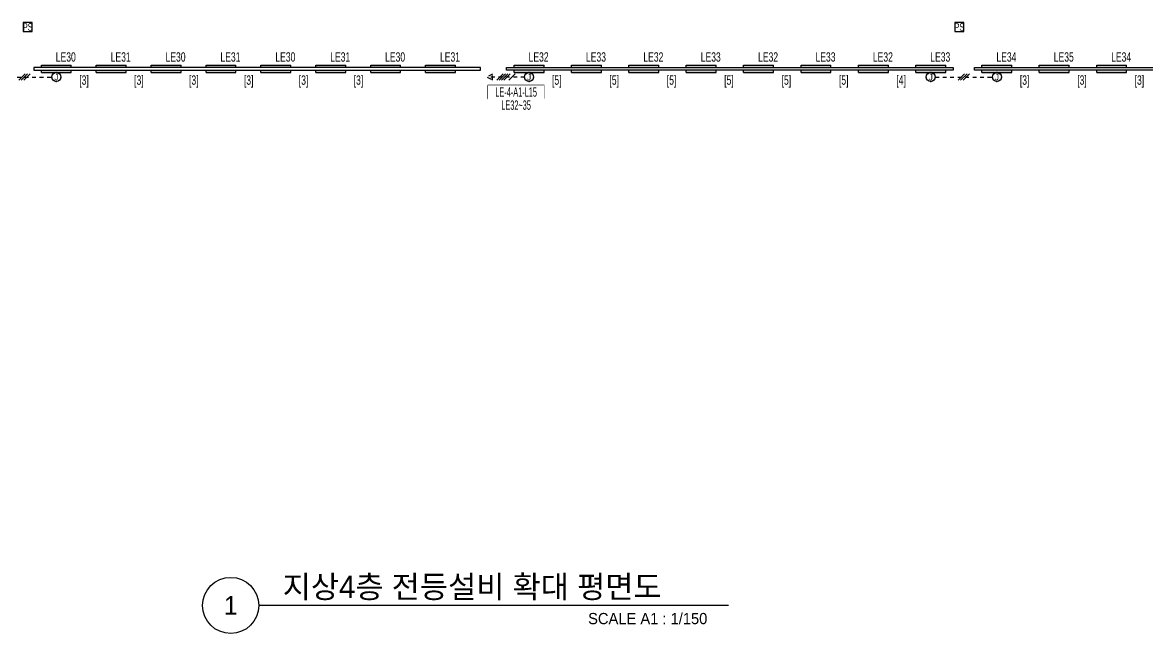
# Model space of a CAD drawing. Header units: millimetres. Extents: x 86947 to 500447, y -530175 to 1059536.
# Drawn here: x 290569 to 335622, y 360825 to 385330 of the extents above; entities that cross this region are included whole.
import ezdxf
from ezdxf.enums import TextEntityAlignment as Align

# ---------------------------------------------------------------- set-up
doc = ezdxf.new("R2010")
doc.units = ezdxf.units.MM
doc.header["$LTSCALE"] = 150
doc.set_wipeout_variables(frame=1)
doc.linetypes.add('D1', pattern=[3, 1, -1, 1])
for name, color, linetype in [('------01 Distribution Panel', 3, 'Continuous'), ('------03 Lighting Fixture', 3, 'Continuous'), ('------04 Lighting Switch', 2, 'Continuous'), ('------04 Number of Strands (가닥수)', 1, 'Continuous'), ('-----20 General Symbol', 3, 'Continuous'), ('-----23 Concealed or Exposed Wire', 4, 'D1'), ('-----28 Race Way', 1, 'Continuous'), ('-----41 Drawing Title', 2, 'Continuous')]:
    doc.layers.add(name, color=color, linetype=linetype)
doc.styles.add('ELEC', font='Dotum.ttf')

# ---------------------------------------------------------------- blocks, each defined once
blk = doc.blocks.new('*U16')
blk.add_lwpolyline([(150, 0), (-150, 0), (-150, -300), (150, -300)], close=True)
at = {"style": 'ELEC', "width": 0.6}
blk.add_text('PS', height=250, dxfattribs=at).set_placement((0, -150), align=Align.MIDDLE)
blk = doc.blocks.new('E17')
h = blk.add_hatch(color=256)
h.paths.add_polyline_path([(600, 100), (-600, 100), (-600, 0), (600, 0)])
h.paths.add_polyline_path([(600, -100), (-600, -100), (-600, -200), (600, -200)])
for p, q in [((-600, 100), (600, 100)), ((-600, 100), (-600, 0)), ((600, 100), (600, 0)), ((600, 100), (600, 0)), ((-600, -100), (-600, -200)), ((-600, -200), (600, -200)), ((600, -100), (600, -200))]:
    blk.add_line(p, q)
blk = doc.blocks.new('O04')
blk.add_circle((0, 0), 150)
for p in [(-150, 0), (0, 150), (150, 0), (0, -150)]:
    blk.add_point(p)
at = {"style": 'ELEC'}
blk.add_text('J', height=214, dxfattribs=at).set_placement((0, 0), align=Align.MIDDLE)
blk = doc.blocks.new('O07')
blk.add_lwpolyline([(0, -100), (173, 0), (0, 100)], close=True)
blk = doc.blocks.new('*U45')
at = {"color": 0}
for p, q in [((-186, -106), (26, 106)), ((-106, -106), (106, 106)), ((-26, -106), (186, 106))]:
    blk.add_line(p, q, dxfattribs=at)
blk = doc.blocks.new('*U47')
at = {"color": 0}
for p, q in [((-306, -106), (-94, 106)), ((-226, -106), (-14, 106)), ((-146, -106), (66, 106)), ((-66, -106), (146, 106)), ((94, -106), (306, 106))]:
    blk.add_line(p, q, dxfattribs=at)

msp = doc.modelspace()

# ---------------------------------------------------------------- linework, layer by layer
at = {"layer": '------01 Distribution Panel', "color": 1, "elevation": 0}
msp.add_lwpolyline([(309226, 382278), (311481, 382278), (311481, 382803), (309226, 382803)], close=True, dxfattribs=at)
at = {"layer": '-----23 Concealed or Exposed Wire', "elevation": 0}
for points in [[(289455, 383140), (291745, 383140)], [(310695, 383140), (309195, 383140)], [(327155, 383140), (329445, 383140)]]:
    msp.add_lwpolyline(points, dxfattribs=at)
at = {"layer": '-----28 Race Way', "elevation": 0}
for points in [[(291025, 383420), (308925, 383420), (308925, 383520), (291025, 383520)], [(327875, 383420), (309975, 383420), (309975, 383520), (327875, 383520)], [(342025, 383420), (328725, 383420), (328725, 383520), (342025, 383520)]]:
    msp.add_lwpolyline(points, close=True, dxfattribs=at)
at = {"layer": '-----41 Drawing Title', "color": 7}
msp.add_line((318861, 361950), (300039, 361950), dxfattribs=at)
msp.add_circle((298914, 361950), 1125, dxfattribs=at)

# ---------------------------------------------------------------- block references
at = {"layer": '------03 Lighting Fixture', "color": 3, "xscale": -1, "rotation": 180}
for p in [(291925, 383420), (294125, 383420), (296325, 383420), (298525, 383420), (300725, 383420), (302925, 383420), (305125, 383420), (307325, 383420), (310875, 383420), (313175, 383420), (315475, 383420), (317775, 383420), (320075, 383420), (322375, 383420), (324675, 383420), (326975, 383420), (329625, 383420), (331925, 383420), (334225, 383420)]:
    msp.add_blockref('E17', p, dxfattribs=at)
at = {"layer": '------04 Lighting Switch', "xscale": 1.2, "yscale": 1.2, "zscale": 1.2}
for p in [(290780, 385330), (328120, 385330)]:
    msp.add_blockref('*U16', p, dxfattribs=at)
at = {"layer": '------04 Number of Strands (가닥수)', "xscale": 1.2, "yscale": 1.2, "zscale": 1.2}
for p in [(290648, 383140), (328300, 383140)]:
    msp.add_blockref('*U45', p, dxfattribs=at)
at = {"layer": '-----20 General Symbol', "xscale": 1.2, "yscale": 1.2, "zscale": 1.2}
for p in [(291925, 383140), (310875, 383140), (326975, 383140), (329625, 383140)]:
    msp.add_blockref('O04', p, dxfattribs=at)
at = {"layer": '-----23 Concealed or Exposed Wire', "xscale": 1.199999999953434, "yscale": 1.199999999953434, "zscale": 1.199999999953434, "rotation": 180}
msp.add_blockref('O07', (309403, 383140), dxfattribs=at)

# ---------------------------------------------------------------- texts
at = {"layer": '------04 Lighting Switch', "style": 'ELEC', "width": 0.7}
for s, p in [('LE30', (292305, 383947)), ('LE31', (294505, 383947)), ('LE30', (296705, 383947)), ('LE31', (298905, 383947)), ('LE30', (301105, 383947)), ('LE31', (303305, 383947)), ('LE30', (305505, 383947)), ('LE31', (307705, 383947)), ('LE32', (311255, 383947)), ('LE33', (313555, 383947)), ('LE32', (315855, 383947)), ('LE33', (318155, 383947)), ('LE32', (320455, 383947)), ('LE33', (322755, 383947)), ('LE32', (325055, 383947)), ('LE33', (327355, 383947)), ('LE34', (330005, 383947)), ('LE35', (332305, 383947)), ('LE34', (334605, 383947))]:
    msp.add_text(s, height=375, dxfattribs=at).set_placement(p, align=Align.MIDDLE)
at = {"layer": '-----28 Race Way', "style": 'ELEC', "width": 0.7}
for s, p in [('[3]', (293036, 382973)), ('[3]', (295236, 382973)), ('[3]', (297436, 382973)), ('[3]', (299636, 382973)), ('[3]', (301836, 382973)), ('[3]', (304036, 382973)), ('[5]', (311986, 382973)), ('[5]', (314286, 382973)), ('[5]', (316586, 382973)), ('[5]', (318886, 382973)), ('[5]', (321186, 382973)), ('[5]', (323486, 382973)), ('[4]', (325786, 382973)), ('[3]', (330736, 382973)), ('[3]', (333036, 382973)), ('[3]', (335336, 382973))]:
    msp.add_text(s, height=375, dxfattribs=at).set_placement(p, align=Align.MIDDLE)
at = {"layer": '-----41 Drawing Title', "color": 2, "style": 'ELEC'}
msp.add_text('지상4층 전등설비 확대 평면도', height=900, dxfattribs=at).set_placement((300998, 362250))
at = {"layer": '-----41 Drawing Title', "color": 7, "style": 'ELEC'}
msp.add_text('1', height=750, dxfattribs=at).set_placement((298914, 361950), align=Align.MIDDLE)
at = {"layer": '-----41 Drawing Title', "style": 'ELEC'}
msp.add_text('SCALE A1 : 1/150', height=450, dxfattribs=at).set_placement((318019, 361200), align=Align.RIGHT)

# ---------------------------------------------------------------- next in the draw order: wipeouts: each hides what was drawn before it
at = {"color": 1}
msp.add_wipeout([(309226, 382278), (311481, 382278), (311481, 382803), (309226, 382803)], dxfattribs=at)

# ---------------------------------------------------------------- next in the draw order: block references
at = {"layer": '------04 Number of Strands (가닥수)', "xscale": 1.2, "yscale": 1.2, "zscale": 1.2}
msp.add_blockref('*U47', (309945, 383140), dxfattribs=at)

# ---------------------------------------------------------------- next in the draw order: wipeouts: each hides what was drawn before it
at = {"color": 1}
msp.add_wipeout([(309226, 381753), (311481, 381753), (311481, 382278), (309226, 382278)], dxfattribs=at)

# ---------------------------------------------------------------- next in the draw order: texts
at = {"style": 'ELEC', "width": 0.6}
for s, p in [('LE-4-A1-L15', (310354, 382541)), ('LE32~35', (310354, 382016))]:
    msp.add_text(s, height=375, dxfattribs=at).set_placement(p, align=Align.MIDDLE_CENTER)

doc.saveas('drawing.dxf')
